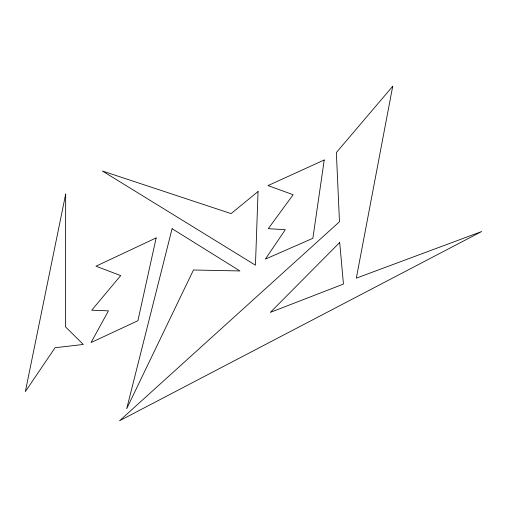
<?xml version="1.0" encoding="UTF-8"?>
<svg xmlns="http://www.w3.org/2000/svg" width="507" height="507" viewBox="0 0 507 507"><rect width="100%" height="100%" fill="white"/><g stroke="black" fill="none" stroke-linecap="round" stroke-linejoin="round"><path stroke-width="0.76" d="M65.676 194.08L65.428 326.768L83.294 344.462L55.06 347.739L25.35 391.613L65.676 194.08M258.063 191.507L255.446 265.193L102.395 171.005L231.091 213.605L258.063 191.507M324.233 159.984L312.863 238.322L265.338 259.128L285.283 229.734L268.285 228.663L293.147 194.713L268.013 185.587L324.233 159.984M392.729 86.247L356.332 278.147L481.65 231.534L119.576 420.753L339.475 221.743L336.356 152.556L392.729 86.247M156.169 237.897L137.917 320.703L91.051 342.555L108.46 310.835L91.716 310.221L120.691 275.593L95.969 266.2L156.169 237.897M172.088 228.708L126.706 408.693L193.452 270.003L239.925 270.947L172.088 228.708M339.696 242.504L270.377 312.363L343.442 284.085L339.696 242.504"/></g></svg>
